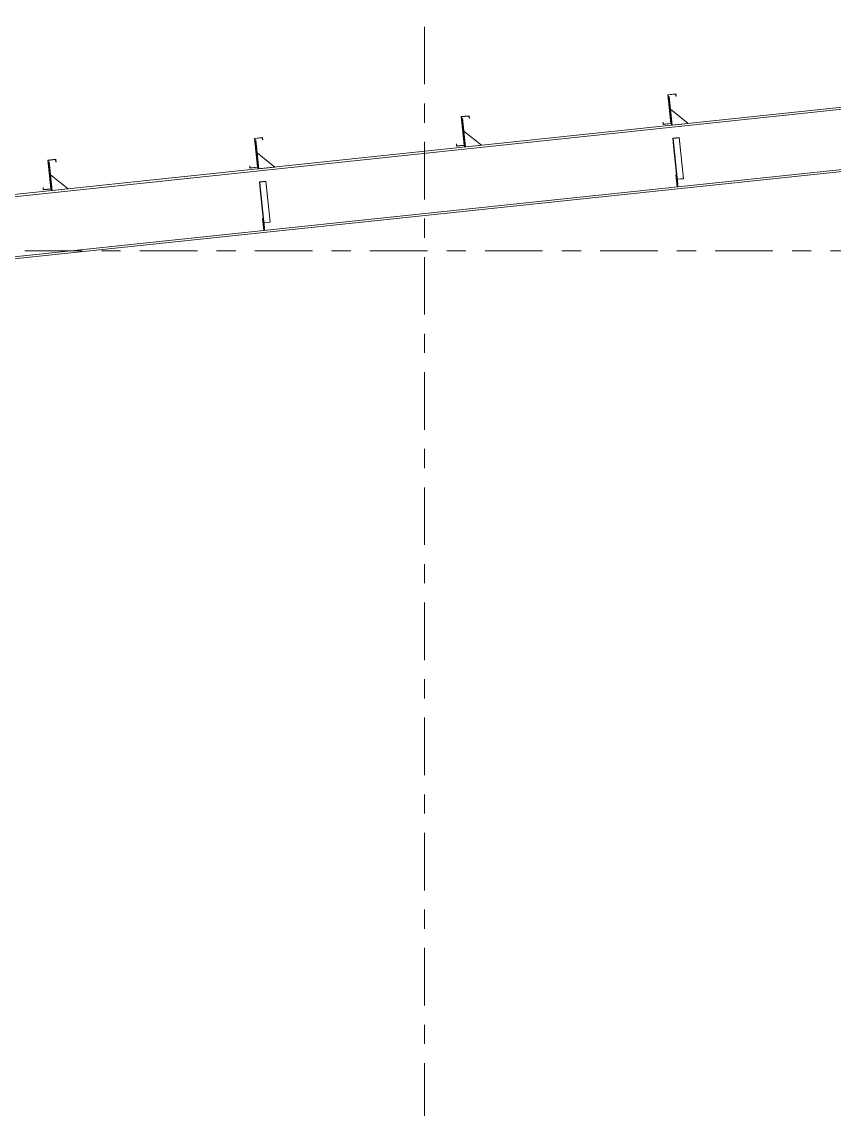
# Model space of a CAD drawing. Header units: millimetres. Extents: x -65 to 757, y -38 to 536.
# Drawn here: x 170.4 to 212.8, y 419.1 to 475.8 of the extents above; entities that cross this region are included whole.
import ezdxf

# ---------------------------------------------------------------- set-up
doc = ezdxf.new("R2010")
doc.units = ezdxf.units.MM
for name, pattern in [('XKITLINE00', [0]), ('XKITLINE02', [4, 2, -2]), ('XKITLINE03', [6, 3, -1, 1, -1])]:
    doc.linetypes.add(name, pattern=pattern)
doc.layers.add('Part', color=2, linetype='Continuous', lineweight=0)
doc.layers.add('S-grid', color=1, linetype='Continuous', lineweight=0)

# ---------------------------------------------------------------- blocks, each defined once
blk = doc.blocks.new('*A363')
at = {"layer": 'Part'}
blk.add_hatch(color=3, dxfattribs=at).paths.add_polyline_path([(171.803, 468.548), (172.218, 468.592), (172.231, 468.468), (172.216, 468.466), (172.204, 468.576), (171.82, 468.535), (171.977, 467.042), (171.563, 466.998), (171.55, 467.122), (171.565, 467.124), (171.576, 467.014), (171.961, 467.055)], flags=17)
blk = doc.blocks.new('*A364')
at = {"layer": 'Part'}
blk.add_hatch(color=3, dxfattribs=at).paths.add_polyline_path([(182.577, 469.685), (182.991, 469.728), (183.004, 469.604), (182.99, 469.602), (182.978, 469.712), (182.593, 469.671), (182.751, 468.178), (182.337, 468.134), (182.323, 468.259), (182.338, 468.26), (182.35, 468.151), (182.734, 468.191)], flags=17)
blk = doc.blocks.new('*A369')
at = {"layer": 'Part'}
blk.add_hatch(color=3, dxfattribs=at).paths.add_polyline_path([(182.577, 469.685), (182.991, 469.728), (183.004, 469.604), (182.99, 469.602), (182.978, 469.712), (182.593, 469.671), (182.751, 468.178), (182.337, 468.134), (182.323, 468.259), (182.338, 468.26), (182.35, 468.151), (182.734, 468.191)], flags=17)
blk = doc.blocks.new('*A370')
at = {"layer": 'Part'}
blk.add_hatch(color=3, dxfattribs=at).paths.add_polyline_path([(171.803, 468.548), (172.218, 468.592), (172.231, 468.468), (172.216, 468.466), (172.204, 468.576), (171.82, 468.535), (171.977, 467.042), (171.563, 466.998), (171.55, 467.122), (171.565, 467.124), (171.576, 467.014), (171.961, 467.055)], flags=17)
blk = doc.blocks.new('*A377')
at = {"layer": 'Part'}
blk.add_hatch(color=3, dxfattribs=at).paths.add_polyline_path([(182.831, 467.416), (183.163, 467.451), (183.165, 467.43), (182.85, 467.397), (182.892, 466.998), (182.876, 466.996)], flags=17)
blk = doc.blocks.new('*A383')
at = {"layer": 'Part'}
blk.add_hatch(color=3, dxfattribs=at).paths.add_polyline_path([(193.351, 470.821), (193.765, 470.865), (193.778, 470.74), (193.763, 470.739), (193.752, 470.848), (193.367, 470.808), (193.525, 469.314), (193.11, 469.271), (193.097, 469.395), (193.112, 469.396), (193.124, 469.287), (193.508, 469.328)], flags=17)
blk = doc.blocks.new('*A384')
at = {"layer": 'Part'}
blk.add_hatch(color=3, dxfattribs=at).paths.add_polyline_path([(204.124, 471.957), (204.538, 472.001), (204.552, 471.877), (204.537, 471.875), (204.525, 471.985), (204.141, 471.944), (204.298, 470.451), (203.884, 470.407), (203.871, 470.531), (203.886, 470.533), (203.897, 470.423), (204.282, 470.464)], flags=17)
blk = doc.blocks.new('*A389')
at = {"layer": 'Part'}
blk.add_hatch(color=3, dxfattribs=at).paths.add_polyline_path([(204.378, 469.689), (204.71, 469.724), (204.712, 469.703), (204.397, 469.669), (204.439, 469.27), (204.423, 469.269)], flags=17)
blk = doc.blocks.new('*A390')
at = {"layer": 'Part'}
blk.add_hatch(color=3, dxfattribs=at).paths.add_polyline_path([(204.124, 471.957), (204.538, 472.001), (204.552, 471.877), (204.537, 471.875), (204.525, 471.985), (204.141, 471.944), (204.298, 470.451), (203.884, 470.407), (203.871, 470.531), (203.886, 470.533), (203.897, 470.423), (204.282, 470.464)], flags=17)
blk = doc.blocks.new('*A391')
at = {"layer": 'Part'}
blk.add_hatch(color=3, dxfattribs=at).paths.add_polyline_path([(193.351, 470.821), (193.765, 470.865), (193.778, 470.74), (193.763, 470.739), (193.752, 470.848), (193.367, 470.808), (193.525, 469.314), (193.11, 469.271), (193.097, 469.395), (193.112, 469.396), (193.124, 469.287), (193.508, 469.328)], flags=17)
blk = doc.blocks.new('*A1549')
at = {"layer": 'S-grid', "color": 1, "linetype": 'XKITLINE03', "lineweight": 0}
blk.add_line((-9.405, 463.823), (549.67, 463.823), dxfattribs=at)
blk = doc.blocks.new('*A1593')
at = {"layer": 'S-grid', "color": 1, "linetype": 'XKITLINE03', "lineweight": 0}
blk.add_line((191.428, 370.501), (191.428, 512.157), dxfattribs=at)
blk = doc.blocks.new('*A1652')
at = {"layer": 'Part', "color": 2, "linetype": 'XKITLINE00', "lineweight": 0}
for p, q in [((239.714, 474.102), (140.431, 463.63)), ((239.725, 473.995), (140.566, 463.536)), ((236.966, 470.57), (151.109, 461.514)), ((236.977, 470.462), (151.12, 461.406))]:
    blk.add_line(p, q, dxfattribs=at)
blk = doc.blocks.new('*A1653')
at = {"layer": 'Part', "color": 7, "linetype": 'XKITLINE02', "lineweight": 0}
for p, q in [((183.083, 465.028), (182.831, 467.416)), ((183.1, 465.029), (182.85, 467.397)), ((183.389, 465.311), (183.163, 467.451)), ((183.056, 465.289), (183.387, 465.324)), ((183.074, 465.278), (183.389, 465.311)), ((183.083, 465.028), (183.1, 465.029))]:
    blk.add_line(p, q, dxfattribs=at)
blk = doc.blocks.new('*A1654')
at = {"layer": 'Part', "color": 2, "linetype": 'XKITLINE00', "lineweight": 0}
for p, q in [((182.991, 465.505), (183.032, 465.509)), ((183.057, 464.883), (182.991, 465.505)), ((183.06, 465.25), (183.098, 464.888))]:
    blk.add_line(p, q, dxfattribs=at)
at = {"layer": 'Part', "color": 7, "linetype": 'XKITLINE02', "lineweight": 0}
for p, q in [((183.032, 465.509), (183.06, 465.25)), ((183.043, 465.008), (183.085, 465.012)), ((183.098, 464.888), (183.057, 464.883))]:
    blk.add_line(p, q, dxfattribs=at)
blk = doc.blocks.new('*A1655')
at = {"layer": 'Part', "color": 7, "linetype": 'XKITLINE02', "lineweight": 0}
for p, q in [((183.032, 465.509), (182.991, 465.505)), ((182.991, 465.505), (183.057, 464.883)), ((183.098, 464.888), (183.032, 465.509)), ((183.043, 465.008), (183.085, 465.012)), ((183.057, 464.883), (183.098, 464.888))]:
    blk.add_line(p, q, dxfattribs=at)
blk = doc.blocks.new('*A1656')
at = {"layer": 'Part', "color": 2, "linetype": 'XKITLINE00', "lineweight": 0}
for p, q in [((182.644, 469.591), (182.602, 469.587)), ((182.801, 468.099), (182.644, 469.591)), ((182.751, 468.178), (182.76, 468.095))]:
    blk.add_line(p, q, dxfattribs=at)
at = {"layer": 'Part', "color": 7, "linetype": 'XKITLINE02', "lineweight": 0}
for p, q in [((182.602, 469.587), (182.751, 468.178)), ((182.76, 468.095), (182.801, 468.099))]:
    blk.add_line(p, q, dxfattribs=at)
blk = doc.blocks.new('*A1657')
at = {"layer": 'Part', "color": 2, "linetype": 'XKITLINE00', "lineweight": 0}
blk.add_line((183.63, 468.187), (182.714, 468.928), dxfattribs=at)
at = {"layer": 'Part', "color": 7, "linetype": 'XKITLINE02', "lineweight": 0}
for p, q in [((182.714, 468.928), (182.801, 468.099)), ((182.801, 468.099), (183.63, 468.187))]:
    blk.add_line(p, q, dxfattribs=at)
blk = doc.blocks.new('*A1694')
at = {"layer": 'Part', "color": 2, "linetype": 'XKITLINE00', "lineweight": 0}
for p, q in [((171.803, 468.548), (172.218, 468.592)), ((171.961, 467.055), (171.803, 468.548)), ((172.204, 468.576), (171.82, 468.535)), ((171.82, 468.535), (171.977, 467.042)), ((172.216, 468.466), (172.204, 468.576)), ((172.231, 468.468), (172.216, 468.466)), ((172.218, 468.592), (172.231, 468.468)), ((171.55, 467.122), (171.565, 467.124)), ((171.563, 466.998), (171.55, 467.122)), ((171.977, 467.042), (171.563, 466.998)), ((171.565, 467.124), (171.576, 467.014)), ((171.576, 467.014), (171.961, 467.055))]:
    blk.add_line(p, q, dxfattribs=at)
blk = doc.blocks.new('*A1695')
at = {"layer": 'Part', "color": 2, "linetype": 'XKITLINE00', "lineweight": 0}
for p, q in [((182.577, 469.685), (182.991, 469.728)), ((182.734, 468.191), (182.577, 469.685)), ((182.978, 469.712), (182.593, 469.671)), ((182.593, 469.671), (182.751, 468.178)), ((182.99, 469.602), (182.978, 469.712)), ((183.004, 469.604), (182.99, 469.602)), ((182.991, 469.728), (183.004, 469.604)), ((182.323, 468.259), (182.338, 468.26)), ((182.337, 468.134), (182.323, 468.259)), ((182.751, 468.178), (182.337, 468.134)), ((182.338, 468.26), (182.35, 468.151)), ((182.35, 468.151), (182.734, 468.191))]:
    blk.add_line(p, q, dxfattribs=at)
blk = doc.blocks.new('*A1701')
at = {"layer": 'Part', "color": 2, "linetype": 'XKITLINE00', "lineweight": 0}
for p, q in [((182.577, 469.685), (182.991, 469.728)), ((182.734, 468.191), (182.577, 469.685)), ((182.978, 469.712), (182.593, 469.671)), ((182.593, 469.671), (182.751, 468.178)), ((182.99, 469.602), (182.978, 469.712)), ((183.004, 469.604), (182.99, 469.602)), ((182.991, 469.728), (183.004, 469.604)), ((182.323, 468.259), (182.338, 468.26)), ((182.337, 468.134), (182.323, 468.259)), ((182.751, 468.178), (182.337, 468.134)), ((182.338, 468.26), (182.35, 468.151)), ((182.35, 468.151), (182.734, 468.191))]:
    blk.add_line(p, q, dxfattribs=at)
blk = doc.blocks.new('*A1702')
at = {"layer": 'Part', "color": 2, "linetype": 'XKITLINE00', "lineweight": 0}
for p, q in [((171.803, 468.548), (172.218, 468.592)), ((171.961, 467.055), (171.803, 468.548)), ((172.204, 468.576), (171.82, 468.535)), ((171.82, 468.535), (171.977, 467.042)), ((172.216, 468.466), (172.204, 468.576)), ((172.231, 468.468), (172.216, 468.466)), ((172.218, 468.592), (172.231, 468.468)), ((171.55, 467.122), (171.565, 467.124)), ((171.563, 466.998), (171.55, 467.122)), ((171.977, 467.042), (171.563, 466.998)), ((171.565, 467.124), (171.576, 467.014)), ((171.576, 467.014), (171.961, 467.055))]:
    blk.add_line(p, q, dxfattribs=at)
blk = doc.blocks.new('*A1713')
at = {"layer": 'Part', "color": 2, "linetype": 'XKITLINE00', "lineweight": 0}
for p, q in [((171.87, 468.455), (171.829, 468.45)), ((172.028, 466.963), (171.87, 468.455)), ((171.977, 467.042), (171.986, 466.959))]:
    blk.add_line(p, q, dxfattribs=at)
at = {"layer": 'Part', "color": 7, "linetype": 'XKITLINE02', "lineweight": 0}
for p, q in [((171.829, 468.45), (171.977, 467.042)), ((171.986, 466.959), (172.028, 466.963))]:
    blk.add_line(p, q, dxfattribs=at)
blk = doc.blocks.new('*A1714')
at = {"layer": 'Part', "color": 2, "linetype": 'XKITLINE00', "lineweight": 0}
blk.add_line((172.856, 467.05), (171.94, 467.792), dxfattribs=at)
at = {"layer": 'Part', "color": 7, "linetype": 'XKITLINE02', "lineweight": 0}
for p, q in [((171.94, 467.792), (172.028, 466.963)), ((172.028, 466.963), (172.856, 467.05))]:
    blk.add_line(p, q, dxfattribs=at)
blk = doc.blocks.new('*A1722')
at = {"layer": 'Part', "color": 2, "linetype": 'XKITLINE00', "lineweight": 0}
for p, q in [((182.831, 467.416), (183.163, 467.451)), ((182.876, 466.996), (182.831, 467.416)), ((183.165, 467.43), (182.85, 467.397)), ((182.85, 467.397), (182.892, 466.998)), ((182.892, 466.998), (182.876, 466.996)), ((182.876, 466.996), (183.06, 465.25)), ((183.1, 465.029), (182.892, 466.998)), ((183.163, 467.451), (183.389, 465.311)), ((183.074, 465.278), (183.389, 465.311)), ((183.083, 465.028), (183.1, 465.029))]:
    blk.add_line(p, q, dxfattribs=at)
at = {"layer": 'Part', "color": 7, "linetype": 'XKITLINE02', "lineweight": 0}
for p, q in [((183.056, 465.289), (183.387, 465.324)), ((183.06, 465.25), (183.083, 465.028))]:
    blk.add_line(p, q, dxfattribs=at)
blk = doc.blocks.new('*A1744')
at = {"layer": 'Part', "color": 2, "linetype": 'XKITLINE00', "lineweight": 0}
for p, q in [((193.351, 470.821), (193.765, 470.865)), ((193.508, 469.328), (193.351, 470.821)), ((193.752, 470.848), (193.367, 470.808)), ((193.367, 470.808), (193.525, 469.314)), ((193.763, 470.739), (193.752, 470.848)), ((193.778, 470.74), (193.763, 470.739)), ((193.765, 470.865), (193.778, 470.74)), ((193.097, 469.395), (193.112, 469.396)), ((193.11, 469.271), (193.097, 469.395)), ((193.525, 469.314), (193.11, 469.271)), ((193.112, 469.396), (193.124, 469.287)), ((193.124, 469.287), (193.508, 469.328))]:
    blk.add_line(p, q, dxfattribs=at)
blk = doc.blocks.new('*A1745')
at = {"layer": 'Part', "color": 2, "linetype": 'XKITLINE00', "lineweight": 0}
for p, q in [((204.124, 471.957), (204.538, 472.001)), ((204.282, 470.464), (204.124, 471.957)), ((204.525, 471.985), (204.141, 471.944)), ((204.141, 471.944), (204.298, 470.451)), ((204.537, 471.875), (204.525, 471.985)), ((204.552, 471.877), (204.537, 471.875)), ((204.538, 472.001), (204.552, 471.877)), ((203.871, 470.531), (203.886, 470.533)), ((203.884, 470.407), (203.871, 470.531)), ((204.298, 470.451), (203.884, 470.407)), ((203.886, 470.533), (203.897, 470.423)), ((203.897, 470.423), (204.282, 470.464))]:
    blk.add_line(p, q, dxfattribs=at)
blk = doc.blocks.new('*A1750')
at = {"layer": 'Part', "color": 2, "linetype": 'XKITLINE00', "lineweight": 0}
for p, q in [((204.191, 471.864), (204.15, 471.86)), ((204.348, 470.372), (204.191, 471.864)), ((204.298, 470.451), (204.307, 470.368))]:
    blk.add_line(p, q, dxfattribs=at)
at = {"layer": 'Part', "color": 7, "linetype": 'XKITLINE02', "lineweight": 0}
for p, q in [((204.15, 471.86), (204.298, 470.451)), ((204.307, 470.368), (204.348, 470.372))]:
    blk.add_line(p, q, dxfattribs=at)
blk = doc.blocks.new('*A1751')
at = {"layer": 'Part', "color": 2, "linetype": 'XKITLINE00', "lineweight": 0}
blk.add_line((205.177, 470.46), (204.261, 471.201), dxfattribs=at)
at = {"layer": 'Part', "color": 7, "linetype": 'XKITLINE02', "lineweight": 0}
for p, q in [((204.261, 471.201), (204.348, 470.372)), ((204.348, 470.372), (205.177, 470.46))]:
    blk.add_line(p, q, dxfattribs=at)
blk = doc.blocks.new('*A1752')
at = {"layer": 'Part', "color": 2, "linetype": 'XKITLINE00', "lineweight": 0}
for p, q in [((193.417, 470.728), (193.376, 470.723)), ((193.575, 469.236), (193.417, 470.728)), ((193.525, 469.314), (193.533, 469.231))]:
    blk.add_line(p, q, dxfattribs=at)
at = {"layer": 'Part', "color": 7, "linetype": 'XKITLINE02', "lineweight": 0}
for p, q in [((193.376, 470.723), (193.525, 469.314)), ((193.533, 469.231), (193.575, 469.236))]:
    blk.add_line(p, q, dxfattribs=at)
blk = doc.blocks.new('*A1753')
at = {"layer": 'Part', "color": 2, "linetype": 'XKITLINE00', "lineweight": 0}
blk.add_line((194.403, 469.323), (193.487, 470.065), dxfattribs=at)
at = {"layer": 'Part', "color": 7, "linetype": 'XKITLINE02', "lineweight": 0}
for p, q in [((193.487, 470.065), (193.575, 469.236)), ((193.575, 469.236), (194.403, 469.323))]:
    blk.add_line(p, q, dxfattribs=at)
blk = doc.blocks.new('*A1759')
at = {"layer": 'Part', "color": 2, "linetype": 'XKITLINE00', "lineweight": 0}
for p, q in [((204.378, 469.689), (204.71, 469.724)), ((204.423, 469.269), (204.378, 469.689)), ((204.397, 469.669), (204.712, 469.703)), ((204.647, 467.302), (204.397, 469.669)), ((204.423, 469.269), (204.439, 469.27)), ((204.423, 469.269), (204.607, 467.522)), ((204.71, 469.724), (204.936, 467.584)), ((204.621, 467.551), (204.936, 467.584)), ((204.63, 467.3), (204.647, 467.302))]:
    blk.add_line(p, q, dxfattribs=at)
at = {"layer": 'Part', "color": 7, "linetype": 'XKITLINE02', "lineweight": 0}
for p, q in [((204.603, 467.562), (204.934, 467.597)), ((204.607, 467.522), (204.63, 467.3))]:
    blk.add_line(p, q, dxfattribs=at)
blk = doc.blocks.new('*A1760')
at = {"layer": 'Part', "color": 7, "linetype": 'XKITLINE02', "lineweight": 0}
for p, q in [((204.63, 467.3), (204.378, 469.689)), ((204.647, 467.302), (204.397, 469.669)), ((204.936, 467.584), (204.71, 469.724)), ((204.603, 467.562), (204.934, 467.597)), ((204.621, 467.551), (204.936, 467.584)), ((204.63, 467.3), (204.647, 467.302))]:
    blk.add_line(p, q, dxfattribs=at)
blk = doc.blocks.new('*A1761')
at = {"layer": 'Part', "color": 2, "linetype": 'XKITLINE00', "lineweight": 0}
for p, q in [((204.538, 467.778), (204.58, 467.782)), ((204.604, 467.156), (204.538, 467.778)), ((204.607, 467.522), (204.645, 467.161))]:
    blk.add_line(p, q, dxfattribs=at)
at = {"layer": 'Part', "color": 7, "linetype": 'XKITLINE02', "lineweight": 0}
for p, q in [((204.58, 467.782), (204.607, 467.522)), ((204.591, 467.281), (204.632, 467.285)), ((204.645, 467.161), (204.604, 467.156))]:
    blk.add_line(p, q, dxfattribs=at)
blk = doc.blocks.new('*A1762')
at = {"layer": 'Part', "color": 7, "linetype": 'XKITLINE02', "lineweight": 0}
for p, q in [((204.58, 467.782), (204.538, 467.778)), ((204.538, 467.778), (204.604, 467.156)), ((204.645, 467.161), (204.58, 467.782)), ((204.591, 467.281), (204.632, 467.285)), ((204.604, 467.156), (204.645, 467.161))]:
    blk.add_line(p, q, dxfattribs=at)
blk = doc.blocks.new('*A1763')
at = {"layer": 'Part', "color": 2, "linetype": 'XKITLINE00', "lineweight": 0}
for p, q in [((204.124, 471.957), (204.538, 472.001)), ((204.282, 470.464), (204.124, 471.957)), ((204.525, 471.985), (204.141, 471.944)), ((204.141, 471.944), (204.298, 470.451)), ((204.537, 471.875), (204.525, 471.985)), ((204.552, 471.877), (204.537, 471.875)), ((204.538, 472.001), (204.552, 471.877)), ((203.871, 470.531), (203.886, 470.533)), ((203.884, 470.407), (203.871, 470.531)), ((204.298, 470.451), (203.884, 470.407)), ((203.886, 470.533), (203.897, 470.423)), ((203.897, 470.423), (204.282, 470.464))]:
    blk.add_line(p, q, dxfattribs=at)
blk = doc.blocks.new('*A1764')
at = {"layer": 'Part', "color": 2, "linetype": 'XKITLINE00', "lineweight": 0}
for p, q in [((193.351, 470.821), (193.765, 470.865)), ((193.508, 469.328), (193.351, 470.821)), ((193.752, 470.848), (193.367, 470.808)), ((193.367, 470.808), (193.525, 469.314)), ((193.763, 470.739), (193.752, 470.848)), ((193.778, 470.74), (193.763, 470.739)), ((193.765, 470.865), (193.778, 470.74)), ((193.097, 469.395), (193.112, 469.396)), ((193.11, 469.271), (193.097, 469.395)), ((193.525, 469.314), (193.11, 469.271)), ((193.112, 469.396), (193.124, 469.287)), ((193.124, 469.287), (193.508, 469.328))]:
    blk.add_line(p, q, dxfattribs=at)

msp = doc.modelspace()

# ---------------------------------------------------------------- block references
at = {"lineweight": 0}
for name in ['*A1593', '*A1652', '*A384', '*A390', '*A1745', '*A1763', '*A1750', '*A1751', '*A383', '*A391', '*A1744', '*A1764', '*A1752', '*A1753', '*A364', '*A369', '*A1695', '*A1701', '*A1656', '*A389', '*A1759', '*A1760', '*A1657', '*A363', '*A370', '*A1694', '*A1702', '*A1713', '*A1714', '*A1761', '*A1762', '*A377', '*A1653', '*A1722', '*A1549', '*A1654', '*A1655']:
    msp.add_blockref(name, (0, 0), dxfattribs=at)

doc.saveas('drawing.dxf')
